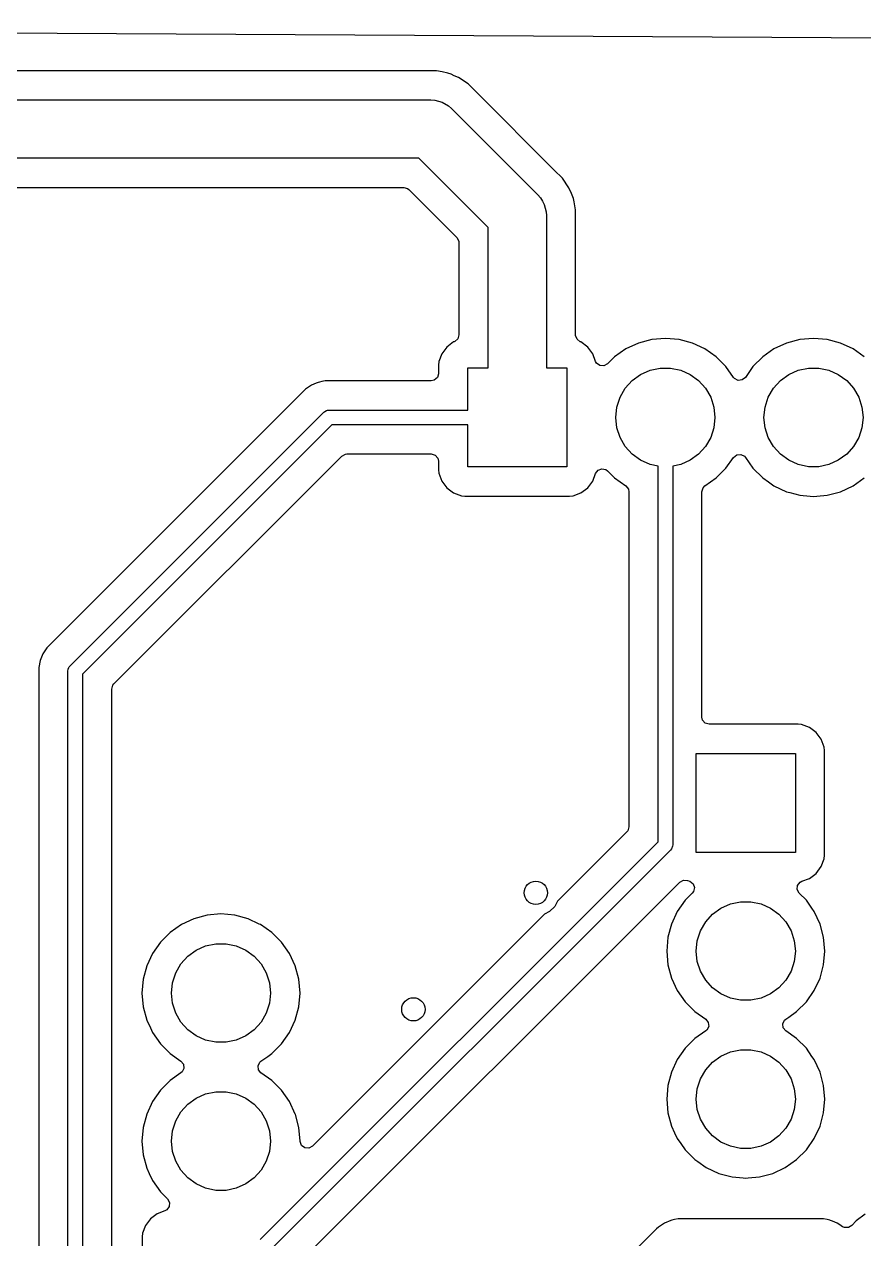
# Model space of a CAD drawing. Extents: x 0.77 to 3.29, y -3.37 to -0.68.
# Drawn here: x 1.861 to 2.428, y -1.497 to -0.676 of the extents above; entities that cross this region are included whole.
import ezdxf

# ---------------------------------------------------------------- set-up
doc = ezdxf.new("R2010")
doc.units = 0
doc.header["$MEASUREMENT"] = 0
doc.layers.add('BLACK', color=7, linetype='CONTINUOUS')

msp = doc.modelspace()

# ---------------------------------------------------------------- linework, layer by layer
at = {"layer": 'BLACK', "linetype": 'CONTINUOUS'}
for p, q in [((0.77737, -0.67637), (3.25971, -0.68995)), ((2.13971, -0.70779), (1.68116, -0.70779)), ((2.14351, -0.70855), (2.13971, -0.70779)), ((2.13971, -0.70779), (2.13971, -0.70779)), ((2.14732, -0.70931), (2.14351, -0.70855)), ((2.14732, -0.70931), (2.14732, -0.70931)), ((2.14942, -0.71017), (2.14732, -0.70931)), ((2.14732, -0.70931), (2.14732, -0.70931)), ((2.15163, -0.71109), (2.14942, -0.71017)), ((2.15448, -0.71227), (2.15163, -0.71109)), ((2.15449, -0.71227), (2.15448, -0.71227)), ((2.16094, -0.71659), (2.15449, -0.71227)), ((2.16659, -0.72224), (2.16094, -0.71659)), ((2.16094, -0.71659), (2.16094, -0.71659)), ((1.68504, -0.7275), (2.13583, -0.7275)), ((2.13583, -0.7275), (2.1384, -0.72766)), ((2.1384, -0.72766), (2.1384, -0.72766)), ((2.1384, -0.72766), (2.14336, -0.72899)), ((2.14336, -0.72899), (2.14781, -0.73156)), ((2.21914, -0.77479), (2.16659, -0.72224)), ((2.16659, -0.72224), (2.16659, -0.72224)), ((2.14781, -0.73156), (2.14781, -0.73156)), ((2.14781, -0.73156), (2.14975, -0.73326)), ((2.14975, -0.73326), (2.20808, -0.79159)), ((2.12767, -0.76687), (1.69685, -0.76687)), ((2.17447, -0.81367), (2.12767, -0.76687)), ((2.21915, -0.77479), (2.21914, -0.77479)), ((2.22475, -0.7804), (2.21915, -0.77479)), ((1.72144, -0.78657), (2.11749, -0.78657)), ((2.11749, -0.78657), (2.12013, -0.78735)), ((2.12013, -0.78735), (2.12094, -0.788)), ((2.22906, -0.78685), (2.22475, -0.7804)), ((2.23067, -0.79072), (2.22906, -0.78685)), ((2.22906, -0.78685), (2.22906, -0.78685)), ((2.12094, -0.788), (2.15334, -0.8204)), ((2.20808, -0.79159), (2.20977, -0.79353)), ((2.20977, -0.79353), (2.20977, -0.79353)), ((2.20977, -0.79353), (2.21113, -0.79588)), ((2.23203, -0.79401), (2.23067, -0.79072)), ((2.23203, -0.79402), (2.23203, -0.79401)), ((2.23247, -0.79621), (2.23203, -0.79402)), ((2.21113, -0.79588), (2.21234, -0.79798)), ((2.21234, -0.79798), (2.21367, -0.80294)), ((2.21367, -0.80294), (2.21367, -0.80294)), ((2.21367, -0.80294), (2.21384, -0.80551)), ((2.23355, -0.80163), (2.23247, -0.79621)), ((2.23355, -0.82159), (2.23355, -0.80163)), ((2.21384, -0.80551), (2.21384, -0.90843)), ((2.17447, -0.90843), (2.17447, -0.81367)), ((2.15334, -0.8204), (2.15466, -0.82281)), ((2.15466, -0.82281), (2.15477, -0.82385)), ((2.15477, -0.82385), (2.15477, -0.88621)), ((2.23355, -0.88621), (2.23355, -0.82159)), ((2.15115, -0.89095), (2.14662, -0.89435)), ((2.15159, -0.89079), (2.15115, -0.89095)), ((2.15115, -0.89095), (2.15115, -0.89095)), ((2.15191, -0.89066), (2.15159, -0.89079)), ((2.15399, -0.88885), (2.15191, -0.89066)), ((2.15477, -0.88621), (2.15399, -0.88885)), ((2.23356, -0.88656), (2.23355, -0.88621)), ((2.23452, -0.88914), (2.23356, -0.88656)), ((2.23672, -0.89079), (2.23452, -0.88914)), ((2.23716, -0.89095), (2.23672, -0.89079)), ((2.2417, -0.89435), (2.23716, -0.89095)), ((2.23716, -0.89095), (2.23716, -0.89095)), ((2.23716, -0.89095), (2.23716, -0.89095)), ((2.2759, -0.89174), (2.26747, -0.89567)), ((2.28489, -0.88933), (2.2759, -0.89174)), ((2.2759, -0.89174), (2.2759, -0.89174)), ((2.29416, -0.88852), (2.28489, -0.88933)), ((2.28489, -0.88933), (2.28489, -0.88933)), ((2.30343, -0.88933), (2.29416, -0.88852)), ((2.29416, -0.88852), (2.29416, -0.88852)), ((2.31241, -0.89174), (2.30343, -0.88933)), ((2.30343, -0.88933), (2.30343, -0.88933)), ((2.32084, -0.89567), (2.31241, -0.89174)), ((2.31241, -0.89174), (2.31241, -0.89174)), ((2.31241, -0.89174), (2.31241, -0.89174)), ((2.3759, -0.89174), (2.36747, -0.89567)), ((2.38489, -0.88933), (2.3759, -0.89174)), ((2.3759, -0.89174), (2.3759, -0.89174)), ((2.39416, -0.88852), (2.38489, -0.88933)), ((2.38489, -0.88933), (2.38489, -0.88933)), ((2.40343, -0.88933), (2.39416, -0.88852)), ((2.39416, -0.88852), (2.39416, -0.88852)), ((2.41241, -0.89174), (2.40343, -0.88933)), ((2.40343, -0.88933), (2.40343, -0.88933)), ((2.42084, -0.89567), (2.41241, -0.89174)), ((2.41241, -0.89174), (2.41241, -0.89174)), ((2.41241, -0.89174), (2.41241, -0.89174)), ((2.14322, -0.89888), (2.14124, -0.90419)), ((2.14662, -0.89435), (2.14322, -0.89888)), ((2.14322, -0.89888), (2.14322, -0.89888)), ((2.14662, -0.89435), (2.14662, -0.89435)), ((2.24509, -0.89888), (2.2417, -0.89435)), ((2.2417, -0.89435), (2.2417, -0.89435)), ((2.24702, -0.90406), (2.24509, -0.89888)), ((2.24509, -0.89888), (2.24509, -0.89888)), ((2.25985, -0.901), (2.25505, -0.9058)), ((2.26747, -0.89567), (2.25985, -0.901)), ((2.26747, -0.89567), (2.26747, -0.89567)), ((2.32846, -0.901), (2.32084, -0.89567)), ((2.32084, -0.89567), (2.32084, -0.89567)), ((2.32084, -0.89567), (2.32084, -0.89567)), ((2.33504, -0.90758), (2.32846, -0.901)), ((2.32846, -0.901), (2.32846, -0.901)), ((2.35985, -0.901), (2.35327, -0.90758)), ((2.36747, -0.89567), (2.35985, -0.901)), ((2.36747, -0.89567), (2.36747, -0.89567)), ((2.42846, -0.901), (2.42084, -0.89567)), ((2.42084, -0.89567), (2.42084, -0.89567)), ((2.42084, -0.89567), (2.42084, -0.89567)), ((2.14124, -0.90419), (2.14099, -0.90654)), ((2.14099, -0.90654), (2.14099, -0.90654)), ((2.14099, -0.90654), (2.14099, -0.91238)), ((2.16069, -0.93697), (2.16069, -0.90843)), ((2.16069, -0.90843), (2.17447, -0.90843)), ((2.21384, -0.90843), (2.22762, -0.90843)), ((2.22762, -0.90843), (2.22762, -0.97535)), ((2.24769, -0.90528), (2.24702, -0.90406)), ((2.24989, -0.90693), (2.24769, -0.90528)), ((2.25264, -0.90712), (2.24989, -0.90693)), ((2.25505, -0.9058), (2.25264, -0.90712)), ((2.27743, -0.91291), (2.28382, -0.91006)), ((2.28382, -0.91006), (2.29066, -0.90861)), ((2.29066, -0.90861), (2.29766, -0.90861)), ((2.29766, -0.90861), (2.3045, -0.91006)), ((2.3045, -0.91006), (2.31089, -0.91291)), ((2.34016, -0.91489), (2.33504, -0.90758)), ((2.35327, -0.90758), (2.34816, -0.91489)), ((2.37743, -0.91291), (2.38382, -0.91006)), ((2.38382, -0.91006), (2.39066, -0.90861)), ((2.39066, -0.90861), (2.39766, -0.90861)), ((2.39766, -0.90861), (2.4045, -0.91006)), ((2.4045, -0.91006), (2.41089, -0.91291)), ((2.05975, -0.91821), (2.05843, -0.91875)), ((2.06064, -0.91803), (2.05975, -0.91821)), ((2.05975, -0.91821), (2.05975, -0.91821)), ((2.06212, -0.91774), (2.06064, -0.91803)), ((2.0645, -0.91726), (2.06212, -0.91774)), ((2.13611, -0.91726), (2.0645, -0.91726)), ((2.13813, -0.91682), (2.13611, -0.91726)), ((2.14021, -0.91502), (2.13813, -0.91682)), ((2.14099, -0.91238), (2.14021, -0.91502)), ((2.26708, -0.92222), (2.27177, -0.91702)), ((2.27177, -0.91702), (2.27743, -0.91291)), ((2.31089, -0.91291), (2.31655, -0.91702)), ((2.31655, -0.91702), (2.32123, -0.92222)), ((2.34082, -0.91565), (2.34016, -0.91489)), ((2.34327, -0.91689), (2.34082, -0.91565)), ((2.34601, -0.91661), (2.34327, -0.91689)), ((2.34816, -0.91489), (2.34601, -0.91661)), ((2.36708, -0.92222), (2.37177, -0.91702)), ((2.37177, -0.91702), (2.37743, -0.91291)), ((2.41089, -0.91291), (2.41655, -0.91702)), ((2.41655, -0.91702), (2.42123, -0.92222)), ((2.05123, -0.92276), (1.87654, -1.09745)), ((2.05526, -0.92007), (2.05123, -0.92276)), ((2.05123, -0.92276), (2.05123, -0.92276)), ((2.05843, -0.91875), (2.05526, -0.92007)), ((2.05526, -0.92007), (2.05526, -0.92007)), ((2.26359, -0.92828), (2.26708, -0.92222)), ((2.32123, -0.92222), (2.32473, -0.92828)), ((2.36359, -0.92828), (2.36708, -0.92222)), ((2.42123, -0.92222), (2.42473, -0.92828)), ((2.26069, -0.94189), (2.26142, -0.93493)), ((2.26142, -0.93493), (2.26359, -0.92828)), ((2.32473, -0.92828), (2.32689, -0.93493)), ((2.32689, -0.93493), (2.32762, -0.94189)), ((2.36069, -0.94189), (2.36142, -0.93493)), ((2.36142, -0.93493), (2.36359, -0.92828)), ((2.42473, -0.92828), (2.42689, -0.93493)), ((2.42689, -0.93493), (2.42762, -0.94189)), ((1.89219, -1.10967), (2.06345, -0.93841)), ((2.06345, -0.93841), (2.06419, -0.9378)), ((2.06419, -0.9378), (2.0642, -0.9378)), ((2.0642, -0.9378), (2.06545, -0.93728)), ((2.06545, -0.93728), (2.06597, -0.93706)), ((2.06597, -0.93706), (2.06693, -0.93697)), ((2.06597, -0.93706), (2.06597, -0.93706)), ((2.06693, -0.93697), (2.16069, -0.93697)), ((2.26142, -0.94885), (2.26069, -0.94189)), ((2.32762, -0.94189), (2.32689, -0.94885)), ((2.36142, -0.94885), (2.36069, -0.94189)), ((2.42762, -0.94189), (2.42689, -0.94885)), ((2.06897, -0.94681), (1.90059, -1.11519)), ((2.16069, -0.94681), (2.06897, -0.94681)), ((2.16069, -0.97535), (2.16069, -0.94681)), ((2.26359, -0.9555), (2.26142, -0.94885)), ((2.32689, -0.94885), (2.32473, -0.9555)), ((2.36359, -0.9555), (2.36142, -0.94885)), ((2.42689, -0.94885), (2.42473, -0.9555)), ((2.26708, -0.96156), (2.26359, -0.9555)), ((2.32473, -0.9555), (2.32123, -0.96156)), ((2.36708, -0.96156), (2.36359, -0.9555)), ((2.42473, -0.9555), (2.42123, -0.96156)), ((2.0757, -0.96795), (2.07811, -0.96663)), ((2.07811, -0.96663), (2.07915, -0.96652)), ((2.07915, -0.96652), (2.13611, -0.96652)), ((2.13611, -0.96652), (2.13875, -0.96729)), ((2.13875, -0.96729), (2.14055, -0.96937)), ((2.27177, -0.96676), (2.26708, -0.96156)), ((2.27743, -0.97087), (2.27177, -0.96676)), ((2.31655, -0.96676), (2.31089, -0.97087)), ((2.32123, -0.96156), (2.31655, -0.96676)), ((2.34016, -0.96889), (2.34231, -0.96717)), ((2.34231, -0.96717), (2.34504, -0.96689)), ((2.34504, -0.96689), (2.3475, -0.96813)), ((2.37177, -0.96676), (2.36708, -0.96156)), ((2.37743, -0.97087), (2.37177, -0.96676)), ((2.41655, -0.96676), (2.41089, -0.97087)), ((2.42123, -0.96156), (2.41655, -0.96676)), ((1.92173, -1.12192), (2.0757, -0.96795)), ((2.14055, -0.96937), (2.14099, -0.9714)), ((2.14099, -0.9714), (2.14099, -0.97724)), ((2.22762, -0.97535), (2.16069, -0.97535)), ((2.28382, -0.97372), (2.27743, -0.97087)), ((2.28924, -0.97487), (2.28382, -0.97372)), ((2.28924, -1.22854), (2.28924, -0.97487)), ((2.3045, -0.97372), (2.29908, -0.97487)), ((2.29908, -0.97487), (2.29908, -1.23058)), ((2.31089, -0.97087), (2.3045, -0.97372)), ((2.33504, -0.9762), (2.34016, -0.96889)), ((2.3475, -0.96813), (2.34816, -0.96889)), ((2.34816, -0.96889), (2.35327, -0.9762)), ((2.38382, -0.97372), (2.37743, -0.97087)), ((2.39066, -0.97517), (2.38382, -0.97372)), ((2.39766, -0.97517), (2.39066, -0.97517)), ((2.4045, -0.97372), (2.39766, -0.97517)), ((2.41089, -0.97087), (2.4045, -0.97372)), ((2.14099, -0.97724), (2.14124, -0.97959)), ((2.14124, -0.97959), (2.14322, -0.98489)), ((2.24509, -0.98489), (2.24702, -0.97972)), ((2.24702, -0.97972), (2.24867, -0.97752)), ((2.24867, -0.97752), (2.25125, -0.97656)), ((2.25125, -0.97656), (2.25394, -0.97714)), ((2.25394, -0.97714), (2.25505, -0.97798)), ((2.25505, -0.97798), (2.25985, -0.98278)), ((2.25985, -0.98278), (2.26745, -0.9881)), ((2.32087, -0.9881), (2.32846, -0.98278)), ((2.32846, -0.98278), (2.33504, -0.9762)), ((2.35327, -0.9762), (2.35327, -0.9762)), ((2.35327, -0.9762), (2.35985, -0.98278)), ((2.35985, -0.98278), (2.36366, -0.98544)), ((2.42084, -0.98811), (2.42846, -0.98278)), ((2.14322, -0.98489), (2.14322, -0.9849)), ((2.14322, -0.9849), (2.14662, -0.98943)), ((2.14662, -0.98943), (2.14662, -0.98943)), ((2.14662, -0.98943), (2.15115, -0.99283)), ((2.23716, -0.99283), (2.2417, -0.98943)), ((2.2417, -0.98943), (2.24509, -0.98489)), ((2.26745, -0.9881), (2.26917, -0.99025)), ((2.26917, -0.99025), (2.26953, -0.9921)), ((2.26953, -0.9921), (2.26953, -1.21836)), ((2.31878, -0.9921), (2.31956, -0.98946)), ((2.31878, -1.05259), (2.31878, -0.9921)), ((2.31956, -0.98946), (2.32087, -0.9881)), ((2.36366, -0.98544), (2.36747, -0.98811)), ((2.36747, -0.98811), (2.36747, -0.98811)), ((2.36747, -0.98811), (2.36747, -0.98811)), ((2.36747, -0.98811), (2.3759, -0.99204)), ((2.3759, -0.99204), (2.3759, -0.99204)), ((2.3759, -0.99204), (2.3759, -0.99204)), ((2.3759, -0.99204), (2.37807, -0.99262)), ((2.40343, -0.99445), (2.41241, -0.99204)), ((2.41241, -0.99204), (2.42084, -0.98811)), ((2.15115, -0.99283), (2.15115, -0.99283)), ((2.15115, -0.99283), (2.15646, -0.99481)), ((2.15646, -0.99481), (2.15646, -0.99481)), ((2.15646, -0.99481), (2.15673, -0.99484)), ((2.15673, -0.99484), (2.15881, -0.99506)), ((2.15881, -0.99506), (2.22951, -0.99506)), ((2.22951, -0.99506), (2.23185, -0.99481)), ((2.23185, -0.99481), (2.23716, -0.99283)), ((2.37807, -0.99262), (2.38489, -0.99445)), ((2.38489, -0.99445), (2.39184, -0.99506)), ((2.39184, -0.99506), (2.39416, -0.99526)), ((2.39416, -0.99526), (2.39648, -0.99506)), ((2.39416, -0.99526), (2.39416, -0.99526)), ((2.39416, -0.99526), (2.39416, -0.99526)), ((2.39648, -0.99506), (2.40343, -0.99445)), ((2.31878, -1.14425), (2.31878, -1.05259)), ((1.87654, -1.09745), (1.87385, -1.10148)), ((1.87654, -1.09745), (1.87654, -1.09745)), ((1.87199, -1.10597), (1.87104, -1.11072)), ((1.87286, -1.10388), (1.87199, -1.10597)), ((1.87199, -1.10597), (1.87199, -1.10597)), ((1.87385, -1.10148), (1.87286, -1.10388)), ((1.87385, -1.10148), (1.87385, -1.10148)), ((1.87104, -1.11072), (1.87104, -1.71191)), ((1.89075, -1.11315), (1.89084, -1.11219)), ((1.89075, -1.73622), (1.89075, -1.11315)), ((1.89084, -1.11219), (1.89096, -1.1119)), ((1.89096, -1.1119), (1.89145, -1.11072)), ((1.89145, -1.11072), (1.89158, -1.11042)), ((1.89158, -1.11042), (1.89219, -1.10967)), ((1.89158, -1.11042), (1.89158, -1.11042)), ((1.90059, -1.11519), (1.90059, -1.73622)), ((1.9203, -1.12537), (1.92107, -1.12273)), ((1.92107, -1.12273), (1.92173, -1.12192)), ((1.9203, -1.71191), (1.9203, -1.12537)), ((2.31922, -1.14628), (2.31878, -1.14425)), ((2.32103, -1.14835), (2.31922, -1.14628)), ((2.32367, -1.14913), (2.32103, -1.14835)), ((2.38377, -1.14913), (2.32367, -1.14913)), ((2.38612, -1.14938), (2.38377, -1.14913)), ((2.38377, -1.14913), (2.38377, -1.14913)), ((2.38377, -1.14913), (2.38377, -1.14913)), ((2.38377, -1.14913), (2.38377, -1.14913)), ((2.39143, -1.15136), (2.38612, -1.14938)), ((2.38612, -1.14938), (2.38612, -1.14938)), ((2.39597, -1.15476), (2.39143, -1.15136)), ((2.39143, -1.15136), (2.39143, -1.15136)), ((2.39936, -1.15929), (2.39597, -1.15476)), ((2.39597, -1.15476), (2.39597, -1.15476)), ((2.40131, -1.1645), (2.39936, -1.15929)), ((2.39936, -1.15929), (2.39936, -1.15929)), ((2.40134, -1.1646), (2.40131, -1.1645)), ((2.40159, -1.16695), (2.40134, -1.1646)), ((2.31496, -1.23576), (2.31496, -1.16883)), ((2.31496, -1.16883), (2.38189, -1.16883)), ((2.38189, -1.16883), (2.38189, -1.23576)), ((2.40159, -1.23765), (2.40159, -1.16695)), ((2.2681, -1.22181), (2.2212, -1.26871)), ((2.26876, -1.221), (2.2681, -1.22181)), ((2.26953, -1.21836), (2.26876, -1.221)), ((2.0206, -1.49718), (2.28924, -1.22854)), ((2.29764, -1.23406), (2.02756, -1.50414)), ((2.29825, -1.23332), (2.29764, -1.23406)), ((2.29898, -1.23154), (2.29825, -1.23332)), ((2.29825, -1.23332), (2.29825, -1.23332)), ((2.29908, -1.23058), (2.29898, -1.23154)), ((2.38189, -1.23576), (2.31496, -1.23576)), ((2.40134, -1.24), (2.40159, -1.23765)), ((2.39597, -1.24984), (2.39936, -1.2453)), ((2.39936, -1.2453), (2.40134, -1.24)), ((2.30386, -1.2557), (2.30628, -1.25438)), ((2.30628, -1.25438), (2.30902, -1.25458)), ((2.30902, -1.25458), (2.31059, -1.25517)), ((2.38626, -1.25517), (2.39143, -1.25324)), ((2.39143, -1.25324), (2.39597, -1.24984)), ((2.04869, -1.51087), (2.30386, -1.2557)), ((2.31059, -1.25517), (2.3128, -1.25681)), ((2.31317, -1.26208), (2.31234, -1.26319)), ((2.3128, -1.25681), (2.31376, -1.25939)), ((2.31376, -1.25939), (2.31317, -1.26208)), ((2.38319, -1.26078), (2.38339, -1.25803)), ((2.38451, -1.26319), (2.38319, -1.26078)), ((2.38339, -1.25803), (2.38504, -1.25583)), ((2.38504, -1.25583), (2.38626, -1.25517)), ((2.2212, -1.26871), (2.21943, -1.27219)), ((2.30754, -1.26799), (2.3022, -1.27561)), ((2.31234, -1.26319), (2.30754, -1.26799)), ((2.33169, -1.27332), (2.33808, -1.27047)), ((2.33808, -1.27047), (2.34493, -1.26902)), ((2.34493, -1.26902), (2.35192, -1.26902)), ((2.35192, -1.26902), (2.35877, -1.27047)), ((2.35877, -1.27047), (2.36516, -1.27332)), ((2.38931, -1.26799), (2.38451, -1.26319)), ((2.39312, -1.27343), (2.38931, -1.26799)), ((2.38931, -1.26799), (2.38931, -1.26799)), ((1.98483, -1.27808), (1.97584, -1.28049)), ((1.99409, -1.27727), (1.98483, -1.27808)), ((1.98483, -1.27808), (1.98483, -1.27808)), ((2.00336, -1.27808), (1.99409, -1.27727)), ((1.99409, -1.27727), (1.99409, -1.27727)), ((2.01235, -1.28049), (2.00336, -1.27808)), ((2.00336, -1.27808), (2.00336, -1.27808)), ((2.21247, -1.27744), (2.0558, -1.43411)), ((2.21595, -1.27567), (2.21247, -1.27744)), ((2.21943, -1.27219), (2.21595, -1.27567)), ((2.3022, -1.27561), (2.29827, -1.28404)), ((2.3022, -1.27561), (2.3022, -1.27561)), ((2.32135, -1.28263), (2.32603, -1.27743)), ((2.32603, -1.27743), (2.33169, -1.27332)), ((2.36516, -1.27332), (2.37082, -1.27743)), ((2.37082, -1.27743), (2.3755, -1.28263)), ((2.39465, -1.27561), (2.39312, -1.27343)), ((2.39858, -1.28404), (2.39465, -1.27561)), ((1.96741, -1.28442), (1.95979, -1.28976)), ((1.97584, -1.28049), (1.96741, -1.28442)), ((1.96741, -1.28442), (1.96741, -1.28442)), ((1.97584, -1.28049), (1.97584, -1.28049)), ((2.01997, -1.28404), (2.01235, -1.28049)), ((2.01235, -1.28049), (2.01235, -1.28049)), ((2.01235, -1.28049), (2.01235, -1.28049)), ((2.02078, -1.28442), (2.01997, -1.28404)), ((2.0284, -1.28976), (2.02078, -1.28442)), ((2.02078, -1.28442), (2.02078, -1.28442)), ((2.29827, -1.28405), (2.29586, -1.29303)), ((2.29827, -1.28404), (2.29827, -1.28405)), ((2.31785, -1.28869), (2.32135, -1.28263)), ((2.3755, -1.28263), (2.379, -1.28869)), ((2.40099, -1.29303), (2.39858, -1.28404)), ((1.95979, -1.28976), (1.95321, -1.29634)), ((2.03498, -1.29634), (2.0284, -1.28976)), ((2.0284, -1.28976), (2.0284, -1.28976)), ((2.29586, -1.29303), (2.29505, -1.3023)), ((2.29586, -1.29303), (2.29586, -1.29303)), ((2.31496, -1.3023), (2.31569, -1.29534)), ((2.31569, -1.29534), (2.31785, -1.28869)), ((2.379, -1.28869), (2.38116, -1.29534)), ((2.38116, -1.29534), (2.38189, -1.3023)), ((2.4018, -1.3023), (2.40099, -1.29303)), ((1.94787, -1.30396), (1.94394, -1.31239)), ((1.95321, -1.29634), (1.94787, -1.30396)), ((1.94787, -1.30396), (1.94787, -1.30396)), ((1.9717, -1.30578), (1.97736, -1.30166)), ((1.97736, -1.30166), (1.98375, -1.29882)), ((1.98375, -1.29882), (1.9906, -1.29736)), ((1.9906, -1.29736), (1.99759, -1.29736)), ((1.99759, -1.29736), (2.00444, -1.29882)), ((2.00444, -1.29882), (2.01083, -1.30166)), ((2.01083, -1.30166), (2.01649, -1.30578)), ((2.04026, -1.30388), (2.03498, -1.29634)), ((2.04032, -1.30396), (2.04026, -1.30388)), ((2.04425, -1.31239), (2.04032, -1.30396)), ((2.29505, -1.3023), (2.29505, -1.3023)), ((2.29505, -1.3023), (2.29586, -1.31157)), ((2.31569, -1.30926), (2.31496, -1.3023)), ((2.38189, -1.3023), (2.38116, -1.30926)), ((2.40099, -1.31157), (2.4018, -1.3023)), ((1.96352, -1.31703), (1.96702, -1.31098)), ((1.96702, -1.31098), (1.9717, -1.30578)), ((2.01649, -1.30578), (2.02117, -1.31098)), ((2.02117, -1.31098), (2.02467, -1.31703)), ((2.29586, -1.31157), (2.29586, -1.31157)), ((2.29586, -1.31157), (2.29827, -1.32055)), ((2.31785, -1.31591), (2.31569, -1.30926)), ((2.38116, -1.30926), (2.379, -1.31591)), ((2.39858, -1.32055), (2.40099, -1.31157)), ((1.94394, -1.31239), (1.94153, -1.32138)), ((1.94394, -1.31239), (1.94394, -1.31239)), ((1.96136, -1.32369), (1.96352, -1.31703)), ((2.02467, -1.31703), (2.02683, -1.32369)), ((2.04666, -1.32138), (2.04425, -1.31239)), ((2.32135, -1.32197), (2.31785, -1.31591)), ((2.379, -1.31591), (2.3755, -1.32197)), ((1.94153, -1.32138), (1.94072, -1.33065)), ((1.94153, -1.32138), (1.94153, -1.32138)), ((1.96063, -1.33065), (1.96136, -1.32369)), ((2.02683, -1.32369), (2.02756, -1.33065)), ((2.04747, -1.33065), (2.04666, -1.32138)), ((2.29827, -1.32055), (2.29827, -1.32055)), ((2.29827, -1.32055), (2.29827, -1.32055)), ((2.29827, -1.32055), (2.3022, -1.32899)), ((2.32603, -1.32717), (2.32135, -1.32197)), ((2.33169, -1.33128), (2.32603, -1.32717)), ((2.37082, -1.32717), (2.36516, -1.33128)), ((2.3755, -1.32197), (2.37082, -1.32717)), ((2.39465, -1.32899), (2.39858, -1.32055)), ((1.94072, -1.33065), (1.94072, -1.33065)), ((1.94072, -1.33065), (1.94153, -1.33991)), ((1.96136, -1.3376), (1.96063, -1.33065)), ((2.02756, -1.33065), (2.02683, -1.3376)), ((2.04666, -1.33991), (2.04747, -1.33065)), ((2.3022, -1.32899), (2.3022, -1.32899)), ((2.3022, -1.32899), (2.30754, -1.33661)), ((2.30754, -1.33661), (2.30754, -1.33661)), ((2.30754, -1.33661), (2.31412, -1.34318)), ((2.33808, -1.33413), (2.33169, -1.33128)), ((2.34493, -1.33558), (2.33808, -1.33413)), ((2.35192, -1.33558), (2.34493, -1.33558)), ((2.35877, -1.33413), (2.35192, -1.33558)), ((2.36516, -1.33128), (2.35877, -1.33413)), ((2.38273, -1.34318), (2.38931, -1.33661)), ((2.38931, -1.33661), (2.39465, -1.32899)), ((1.94153, -1.33991), (1.94153, -1.33991)), ((1.94153, -1.33991), (1.94394, -1.3489)), ((1.96352, -1.34426), (1.96136, -1.3376)), ((1.96702, -1.35032), (1.96352, -1.34426)), ((2.02467, -1.34426), (2.02117, -1.35032)), ((2.02683, -1.3376), (2.02467, -1.34426)), ((2.04425, -1.3489), (2.04666, -1.33991)), ((2.31412, -1.34318), (2.31412, -1.34318)), ((2.31412, -1.34318), (2.32142, -1.3483)), ((2.37739, -1.34693), (2.38273, -1.34318)), ((1.94394, -1.3489), (1.94394, -1.3489)), ((1.94394, -1.3489), (1.94394, -1.3489)), ((1.94394, -1.3489), (1.94642, -1.35422)), ((1.9717, -1.35551), (1.96702, -1.35032)), ((2.02117, -1.35032), (2.01649, -1.35551)), ((2.04032, -1.35733), (2.04425, -1.3489)), ((2.32142, -1.3483), (2.32314, -1.35045)), ((2.32342, -1.35319), (2.32218, -1.35564)), ((2.32314, -1.35045), (2.32342, -1.35319)), ((2.37343, -1.35141), (2.37467, -1.34896)), ((2.37371, -1.35415), (2.37343, -1.35141)), ((2.37467, -1.34896), (2.37543, -1.3483)), ((2.37543, -1.3483), (2.37739, -1.34693)), ((1.94642, -1.35422), (1.94787, -1.35733)), ((1.94787, -1.35733), (1.94787, -1.35733)), ((1.94787, -1.35733), (1.95321, -1.36495)), ((1.97736, -1.35963), (1.9717, -1.35551)), ((1.98375, -1.36247), (1.97736, -1.35963)), ((2.01083, -1.35963), (2.00444, -1.36247)), ((2.01649, -1.35551), (2.01083, -1.35963)), ((2.03498, -1.36495), (2.04032, -1.35733)), ((2.31412, -1.36141), (2.30754, -1.36799)), ((2.32142, -1.3563), (2.31412, -1.36141)), ((2.32218, -1.35564), (2.32142, -1.3563)), ((2.37543, -1.3563), (2.37371, -1.35415)), ((2.38273, -1.36141), (2.37543, -1.3563)), ((2.38931, -1.36799), (2.38273, -1.36141)), ((2.38273, -1.36141), (2.38273, -1.36141)), ((1.95321, -1.36495), (1.95321, -1.36495)), ((1.95321, -1.36495), (1.95979, -1.37153)), ((1.9906, -1.36393), (1.98375, -1.36247)), ((1.99759, -1.36393), (1.9906, -1.36393)), ((2.00444, -1.36247), (1.99759, -1.36393)), ((2.0284, -1.37153), (2.03498, -1.36495)), ((2.30754, -1.36799), (2.3022, -1.37561)), ((2.33808, -1.37047), (2.34493, -1.36902)), ((2.34493, -1.36902), (2.35192, -1.36902)), ((2.35192, -1.36902), (2.35877, -1.37047)), ((2.39312, -1.37343), (2.38931, -1.36799)), ((1.95979, -1.37153), (1.95979, -1.37153)), ((1.95979, -1.37153), (1.96709, -1.37665)), ((1.96709, -1.37665), (1.96881, -1.3788)), ((2.0191, -1.37976), (2.02034, -1.3773)), ((2.02034, -1.3773), (2.0211, -1.37665)), ((2.0211, -1.37665), (2.02569, -1.37343)), ((2.02569, -1.37343), (2.0284, -1.37153)), ((2.3022, -1.37561), (2.29827, -1.38404)), ((2.3022, -1.37561), (2.3022, -1.37561)), ((2.32135, -1.38263), (2.32603, -1.37743)), ((2.32603, -1.37743), (2.33169, -1.37332)), ((2.33169, -1.37332), (2.33808, -1.37047)), ((2.35877, -1.37047), (2.36516, -1.37332)), ((2.36516, -1.37332), (2.37082, -1.37743)), ((2.37082, -1.37743), (2.3755, -1.38263)), ((2.39465, -1.37561), (2.39312, -1.37343)), ((2.39858, -1.38404), (2.39465, -1.37561)), ((1.96709, -1.38464), (1.95979, -1.38976)), ((1.96785, -1.38399), (1.96709, -1.38464)), ((1.96909, -1.38153), (1.96785, -1.38399)), ((1.96881, -1.3788), (1.96909, -1.38153)), ((2.01938, -1.3825), (2.0191, -1.37976)), ((2.0211, -1.38464), (2.01938, -1.3825)), ((2.0284, -1.38976), (2.0211, -1.38464)), ((2.29827, -1.38405), (2.29586, -1.39303)), ((2.29827, -1.38404), (2.29827, -1.38405)), ((2.31785, -1.38869), (2.32135, -1.38263)), ((2.3755, -1.38263), (2.379, -1.38869)), ((2.40099, -1.39303), (2.39858, -1.38404)), ((1.95979, -1.38976), (1.95321, -1.39634)), ((2.03498, -1.39634), (2.0284, -1.38976)), ((2.0284, -1.38976), (2.0284, -1.38976)), ((2.29586, -1.39303), (2.29505, -1.4023)), ((2.29586, -1.39303), (2.29586, -1.39303)), ((2.31569, -1.39534), (2.31785, -1.38869)), ((2.379, -1.38869), (2.38116, -1.39534)), ((2.4018, -1.4023), (2.40099, -1.39303)), ((1.95321, -1.39634), (1.94787, -1.40396)), ((1.9717, -1.40578), (1.97736, -1.40166)), ((1.97736, -1.40166), (1.98375, -1.39882)), ((1.98375, -1.39882), (1.9906, -1.39736)), ((1.9906, -1.39736), (1.99759, -1.39736)), ((1.99759, -1.39736), (2.00444, -1.39882)), ((2.00444, -1.39882), (2.01083, -1.40166)), ((2.01083, -1.40166), (2.01649, -1.40578)), ((2.04026, -1.40388), (2.03498, -1.39634)), ((2.29505, -1.4023), (2.29505, -1.4023)), ((2.29505, -1.4023), (2.29586, -1.41157)), ((2.31496, -1.4023), (2.31569, -1.39534)), ((2.31569, -1.40926), (2.31496, -1.4023)), ((2.38116, -1.39534), (2.38189, -1.4023)), ((2.38189, -1.4023), (2.38116, -1.40926)), ((2.40099, -1.41157), (2.4018, -1.4023)), ((1.94787, -1.40396), (1.94394, -1.41239)), ((1.94787, -1.40396), (1.94787, -1.40396)), ((1.96702, -1.41098), (1.9717, -1.40578)), ((2.01649, -1.40578), (2.02117, -1.41098)), ((2.04032, -1.40396), (2.04026, -1.40388)), ((2.04425, -1.41239), (2.04032, -1.40396)), ((2.31785, -1.41591), (2.31569, -1.40926)), ((2.38116, -1.40926), (2.379, -1.41591)), ((1.94394, -1.41239), (1.94153, -1.42138)), ((1.94394, -1.41239), (1.94394, -1.41239)), ((1.96136, -1.42369), (1.96352, -1.41703)), ((1.96352, -1.41703), (1.96702, -1.41098)), ((2.02117, -1.41098), (2.02467, -1.41703)), ((2.02467, -1.41703), (2.02683, -1.42369)), ((2.04436, -1.4128), (2.04425, -1.41239)), ((2.04425, -1.41239), (2.04425, -1.41239)), ((2.04425, -1.41239), (2.04425, -1.41239)), ((2.04666, -1.42138), (2.04436, -1.4128)), ((2.29586, -1.41157), (2.29586, -1.41157)), ((2.29586, -1.41157), (2.29827, -1.42055)), ((2.32135, -1.42197), (2.31785, -1.41591)), ((2.379, -1.41591), (2.3755, -1.42197)), ((2.39858, -1.42055), (2.40099, -1.41157)), ((1.94153, -1.42138), (1.94072, -1.43065)), ((1.94153, -1.42138), (1.94153, -1.42138)), ((1.96063, -1.43065), (1.96136, -1.42369)), ((2.02683, -1.42369), (2.02756, -1.43065)), ((2.04747, -1.43065), (2.04666, -1.42138)), ((2.04666, -1.42138), (2.04666, -1.42138)), ((2.29827, -1.42055), (2.29827, -1.42055)), ((2.29827, -1.42055), (2.29827, -1.42055)), ((2.29827, -1.42055), (2.30041, -1.42513)), ((2.30041, -1.42513), (2.3022, -1.42899)), ((2.32603, -1.42717), (2.32135, -1.42197)), ((2.33169, -1.43128), (2.32603, -1.42717)), ((2.37082, -1.42717), (2.36516, -1.43128)), ((2.3755, -1.42197), (2.37082, -1.42717)), ((2.39465, -1.42899), (2.39858, -1.42055)), ((1.94072, -1.43065), (1.94072, -1.43065)), ((1.94072, -1.43065), (1.94153, -1.43991)), ((1.96136, -1.4376), (1.96063, -1.43065)), ((2.02756, -1.43065), (2.02683, -1.4376)), ((2.04747, -1.43066), (2.04747, -1.43065)), ((2.04748, -1.43101), (2.04747, -1.43066)), ((2.04844, -1.43359), (2.04748, -1.43101)), ((2.05064, -1.43524), (2.04844, -1.43359)), ((2.05339, -1.43543), (2.05064, -1.43524)), ((2.0558, -1.43411), (2.05339, -1.43543)), ((2.3022, -1.42899), (2.3022, -1.42899)), ((2.3022, -1.42899), (2.30451, -1.43228)), ((2.30451, -1.43228), (2.30754, -1.43661)), ((2.33808, -1.43413), (2.33169, -1.43128)), ((2.34493, -1.43558), (2.33808, -1.43413)), ((2.35877, -1.43413), (2.35192, -1.43558)), ((2.36516, -1.43128), (2.35877, -1.43413)), ((2.38931, -1.43661), (2.39465, -1.42899)), ((1.94153, -1.43991), (1.94153, -1.43991)), ((1.94153, -1.43991), (1.94394, -1.4489)), ((1.96352, -1.44426), (1.96136, -1.4376)), ((2.02683, -1.4376), (2.02467, -1.44426)), ((2.30754, -1.43661), (2.31412, -1.44318)), ((2.31412, -1.44318), (2.31597, -1.44448)), ((2.35192, -1.43558), (2.34493, -1.43558)), ((2.37511, -1.44852), (2.38273, -1.44318)), ((2.38273, -1.44318), (2.38931, -1.43661)), ((1.94394, -1.4489), (1.94394, -1.4489)), ((1.94394, -1.4489), (1.94394, -1.4489)), ((1.94394, -1.4489), (1.9456, -1.45245)), ((1.96702, -1.45032), (1.96352, -1.44426)), ((1.9717, -1.45551), (1.96702, -1.45032)), ((2.02117, -1.45032), (2.01649, -1.45551)), ((2.02467, -1.44426), (2.02117, -1.45032)), ((2.31597, -1.44448), (2.32174, -1.44852)), ((2.32174, -1.44852), (2.32174, -1.44852)), ((2.32174, -1.44852), (2.32174, -1.44852)), ((2.32174, -1.44852), (2.33017, -1.45245)), ((2.36668, -1.45245), (2.37511, -1.44852)), ((1.9456, -1.45245), (1.94787, -1.45733)), ((1.94787, -1.45733), (1.94787, -1.45733)), ((1.94787, -1.45733), (1.95321, -1.46495)), ((1.97736, -1.45963), (1.9717, -1.45551)), ((1.98375, -1.46247), (1.97736, -1.45963)), ((2.01083, -1.45963), (2.00444, -1.46247)), ((2.01649, -1.45551), (2.01083, -1.45963)), ((2.33017, -1.45245), (2.33916, -1.45486)), ((2.33916, -1.45486), (2.34657, -1.45551)), ((2.34657, -1.45551), (2.34843, -1.45567)), ((2.34843, -1.45567), (2.34997, -1.45554)), ((2.34843, -1.45567), (2.34843, -1.45567)), ((2.34843, -1.45567), (2.34843, -1.45567)), ((2.34997, -1.45554), (2.35769, -1.45486)), ((2.35769, -1.45486), (2.36668, -1.45245)), ((1.95321, -1.46495), (1.95321, -1.46495)), ((1.95321, -1.46495), (1.95801, -1.46975)), ((1.9906, -1.46393), (1.98375, -1.46247)), ((1.99759, -1.46393), (1.9906, -1.46393)), ((2.00444, -1.46247), (1.99759, -1.46393)), ((1.95913, -1.47491), (1.95748, -1.47711)), ((1.95801, -1.46975), (1.95933, -1.47217)), ((1.95933, -1.47217), (1.95913, -1.47491)), ((1.94655, -1.4831), (1.94316, -1.48764)), ((1.95109, -1.47971), (1.94655, -1.4831)), ((1.94655, -1.4831), (1.94655, -1.4831)), ((1.95626, -1.47778), (1.95109, -1.47971)), ((1.95109, -1.47971), (1.95109, -1.47971)), ((1.95748, -1.47711), (1.95626, -1.47778)), ((2.29793, -1.48419), (2.29345, -1.48605)), ((2.29861, -1.48406), (2.29793, -1.48419)), ((2.30031, -1.48372), (2.29861, -1.48406)), ((2.30269, -1.48325), (2.30031, -1.48372)), ((2.30754, -1.48325), (2.30269, -1.48325)), ((2.30269, -1.48325), (2.30269, -1.48325)), ((2.40091, -1.48325), (2.30754, -1.48325)), ((2.40329, -1.48372), (2.40091, -1.48325)), ((2.40091, -1.48325), (2.40091, -1.48325)), ((2.40091, -1.48325), (2.40091, -1.48325)), ((2.40528, -1.48412), (2.40329, -1.48372)), ((2.40567, -1.48419), (2.40528, -1.48412)), ((2.40633, -1.48447), (2.40567, -1.48419)), ((2.40698, -1.48474), (2.40633, -1.48447)), ((2.423, -1.48447), (2.42014, -1.48764)), ((2.42903, -1.48009), (2.423, -1.48447)), ((2.423, -1.48447), (2.423, -1.48447)), ((2.423, -1.48447), (2.423, -1.48447)), ((1.94316, -1.48764), (1.94118, -1.49295)), ((1.94316, -1.48764), (1.94316, -1.48764)), ((2.28599, -1.49218), (2.24218, -1.53599)), ((2.28816, -1.49001), (2.28599, -1.49218)), ((2.28599, -1.49218), (2.28599, -1.49218)), ((2.28942, -1.48875), (2.28816, -1.49001)), ((2.29345, -1.48605), (2.28942, -1.48875)), ((2.29345, -1.48605), (2.29345, -1.48605)), ((2.41015, -1.48605), (2.40698, -1.48474)), ((2.41199, -1.48728), (2.41015, -1.48605)), ((2.41015, -1.48605), (2.41015, -1.48605)), ((2.41015, -1.48605), (2.41015, -1.48605)), ((2.41377, -1.48847), (2.41199, -1.48728)), ((2.41199, -1.48728), (2.41199, -1.48728)), ((2.41502, -1.48907), (2.41377, -1.48847)), ((2.41777, -1.48912), (2.41502, -1.48907)), ((2.42011, -1.48768), (2.41777, -1.48912)), ((2.42014, -1.48764), (2.42011, -1.48768)), ((1.94118, -1.49295), (1.94093, -1.4953)), ((1.94093, -1.4953), (1.94093, -1.4953)), ((1.94093, -1.4953), (1.94093, -1.56599))]:
    msp.add_line(p, q, dxfattribs=at)
at = {"layer": 'BLACK'}
for centre in [(2.20669, -1.26293), (2.12402, -1.34167)]:
    msp.add_circle(centre, 0.00787, dxfattribs=at)

doc.saveas('drawing.dxf')
